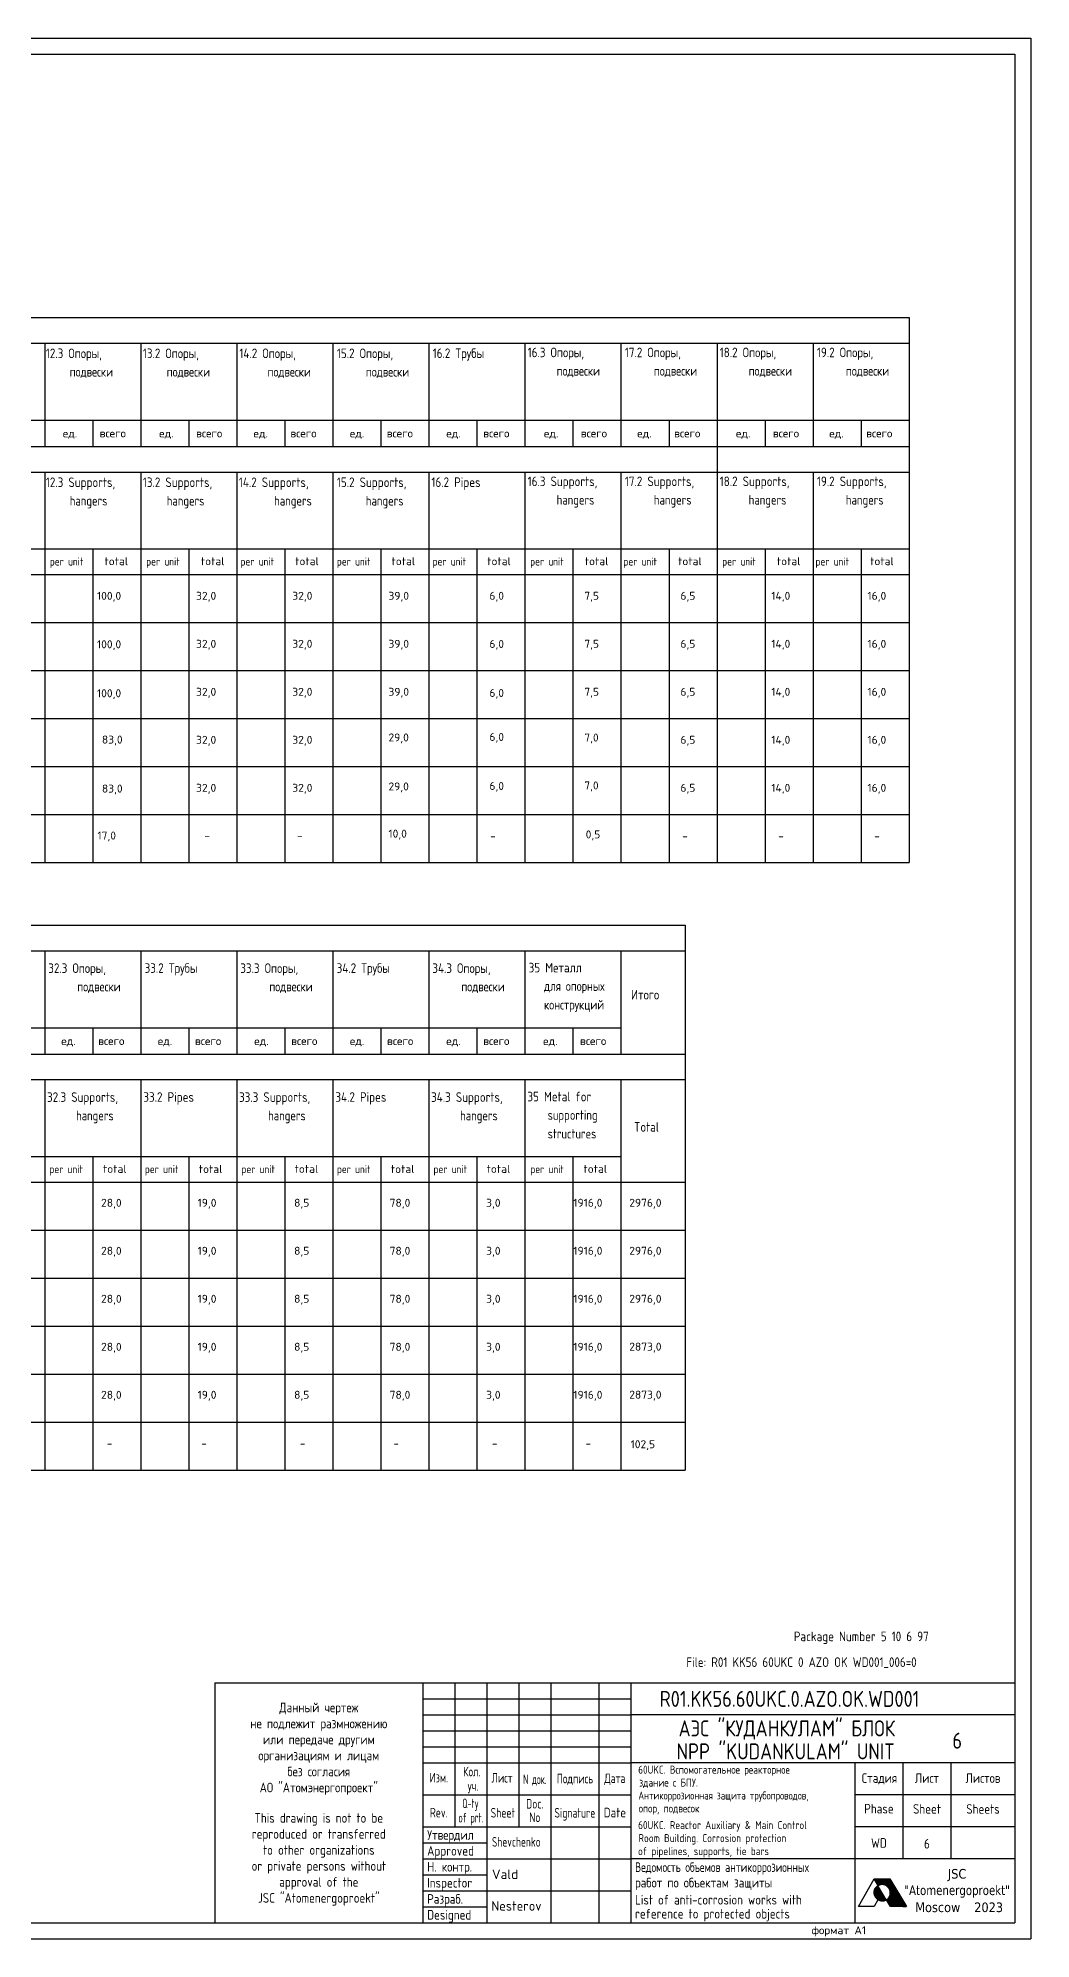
# Model space of a CAD drawing. Header units: millimetres. Extents: x 5386 to 6227, y 32 to 626.
# Drawn here: x 5916 to 6227, y 32 to 626 of the extents above; entities that cross this region are included whole.
import ezdxf
from ezdxf.enums import TextEntityAlignment as Align

# ---------------------------------------------------------------- set-up
doc = ezdxf.new("R2010")
doc.units = ezdxf.units.MM
doc.header["$MEASUREMENT"] = 0
doc.linetypes.add('HIDDEN', pattern=[0.375, 0.25, -0.125])
for name, color, linetype in [('POST', 7, 'Continuous'), ('TITUL', 7, 'Continuous'), ('YELLOW', 2, 'Continuous'), ('ОСНОВНОЙ', 3, 'Continuous'), ('ТОНКИЙ', 7, 'Continuous')]:
    doc.layers.add(name, color=color, linetype=linetype)
doc.layers.add('Текст', color=7, linetype='Continuous', lineweight=25)
doc.styles.add('Company', font='tahoma.ttf', dxfattribs={"width": 0.8})
doc.styles.add('ROMANS', font='romans.shx', dxfattribs={"width": 0.8})
pattern_1 = [(45, (-6.199101, -8.099018), (-0.008838835, 0.008838835), [])]

# ---------------------------------------------------------------- blocks, each defined once
blk = doc.blocks.new('logotype')
at = {"linetype": 'Continuous'}
h = blk.add_hatch(dxfattribs=at)
h.set_pattern_fill('ANSI31', color=256, scale=0.1, style=0)
h.set_pattern_definition(pattern_1)
h.paths.add_polyline_path([(-1.31, 2.22), (-1.37, 2.18), (-1.44, 2.14), (-1.5, 2.09), (-1.56, 2.05), (-1.62, 2), (-1.68, 1.95), (-1.73, 1.9), (-1.79, 1.86), (-1.84, 1.81), (-1.89, 1.76), (-1.94, 1.71), (-1.99, 1.66), (-2.03, 1.61), (-2.07, 1.56), (-2.12, 1.5), (-2.16, 1.45), (-2.19, 1.4), (-2.23, 1.34), (-2.26, 1.29), (-2.3, 1.24), (-2.33, 1.18), (-2.36, 1.13), (-2.39, 1.07), (-2.41, 1.01), (-2.44, 0.96), (-2.46, 0.9), (-2.48, 0.85), (-2.5, 0.79), (-2.52, 0.73), (-2.54, 0.67), (-2.56, 0.62), (-2.57, 0.56), (-2.58, 0.5), (-2.6, 0.44), (-2.61, 0.39), (-2.61, 0.33), (-2.62, 0.27), (-2.63, 0.21), (-2.63, 0.15), (-2.63, 0.1), (-2.64, 0.04), (-2.64, -0.02), (-2.63, -0.08), (-2.63, -0.13), (-2.63, -0.19), (-2.62, -0.25), (-2.62, -0.31), (-2.61, -0.36), (-2.6, -0.42), (-2.59, -0.48), (-2.58, -0.53), (-2.56, -0.59), (-2.55, -0.65), (-2.54, -0.7), (-2.52, -0.76), (-2.5, -0.81), (-2.48, -0.86), (-2.46, -0.92), (-2.44, -0.97), (-2.42, -1.03), (-2.4, -1.08), (-2.37, -1.13), (-2.35, -1.18), (-2.32, -1.23), (-2.29, -1.28), (-2.26, -1.33), (-2.24, -1.38), (-2.2, -1.43), (-2.17, -1.48), (-2.14, -1.53), (-2.11, -1.57), (-2.07, -1.62), (-2.04, -1.66), (-2, -1.71), (-1.96, -1.75), (-1.93, -1.79), (-1.89, -1.84), (-1.85, -1.88), (-1.81, -1.92), (-1.76, -1.96), (-1.72, -2), (-1.68, -2.03), (-1.63, -2.07), (-1.59, -2.11), (-1.54, -2.14), (-1.5, -2.18), (-1.45, -2.21), (-1.4, -2.24), (-1.35, -2.27), (-1.3, -2.3), (-1.25, -2.33), (-1.2, -2.36), (-1.15, -2.38), (-1.1, -2.41), (-1.04, -2.43), (-0.99, -2.45), (-0.94, -2.48), (-0.88, -2.5), (-0.83, -2.51), (-0.77, -2.53), (-0.71, -2.55), (-0.66, -2.56), (-0.6, -2.58), (-0.54, -2.59), (-0.48, -2.6), (-0.42, -2.61), (-0.36, -2.62), (-0.3, -2.62), (-0.24, -2.63), (-0.18, -2.63), (-0.12, -2.63), (-0.06, -2.63), (0, -2.63), (0.07, -2.63), (0.13, -2.62), (0.19, -2.62), (0.26, -2.61), (0.32, -2.6), (0.39, -2.59), (0.45, -2.58), (0.52, -2.56), (0.58, -2.54), (0.65, -2.53), (0.71, -2.51), (0.78, -2.48), (0.84, -2.46), (0.91, -2.43), (0.98, -2.41), (1.05, -2.38), (1.11, -2.35), (1.18, -2.31), (1.25, -2.28), (1.32, -2.24), (1.31, -2.22), (1.31, -2.22)])
h = blk.add_hatch(dxfattribs=at)
h.set_pattern_fill('ANSI31', color=256, scale=0.1, style=0)
h.set_pattern_definition(pattern_1)
edge = h.paths.add_edge_path()
edge.add_line((2.35, 4.34), (-2.55, 4.34))
edge.add_line((-2.55, 4.34), (-1.3, 2.21))
edge.add_line((-1.3, 2.21), (-1.23, 2.25))
edge.add_line((-1.23, 2.25), (-1.15, 2.28))
edge.add_line((-1.15, 2.28), (-1.08, 2.31))
edge.add_line((-1.08, 2.31), (-1.01, 2.34))
edge.add_line((-1.01, 2.34), (-0.94, 2.37))
edge.add_line((-0.94, 2.37), (-0.86, 2.39))
edge.add_line((-0.86, 2.39), (-0.79, 2.42))
edge.add_line((-0.79, 2.42), (-0.72, 2.44))
edge.add_line((-0.72, 2.44), (-0.65, 2.46))
edge.add_line((-0.65, 2.46), (-0.58, 2.48))
edge.add_line((-0.58, 2.48), (-0.51, 2.49))
edge.add_line((-0.51, 2.49), (-0.44, 2.5))
edge.add_line((-0.44, 2.5), (-0.37, 2.51))
edge.add_line((-0.37, 2.51), (-0.31, 2.52))
edge.add_line((-0.31, 2.52), (-0.24, 2.53))
edge.add_line((-0.24, 2.53), (-0.17, 2.54))
edge.add_line((-0.17, 2.54), (-0.11, 2.54))
edge.add_line((-0.11, 2.54), (-0.04, 2.54))
edge.add_line((-0.04, 2.54), (0.03, 2.54))
edge.add_line((0.03, 2.54), (0.09, 2.54))
edge.add_line((0.09, 2.54), (0.15, 2.54))
edge.add_line((0.15, 2.54), (0.22, 2.54))
edge.add_line((0.22, 2.54), (0.28, 2.53))
edge.add_line((0.28, 2.53), (0.34, 2.52))
edge.add_line((0.34, 2.52), (0.4, 2.51))
edge.add_line((0.4, 2.51), (0.47, 2.5))
edge.add_line((0.47, 2.5), (0.53, 2.49))
edge.add_line((0.53, 2.49), (0.59, 2.48))
edge.add_line((0.59, 2.48), (0.64, 2.46))
edge.add_line((0.64, 2.46), (0.7, 2.44))
edge.add_line((0.7, 2.44), (0.76, 2.42))
edge.add_line((0.76, 2.42), (0.82, 2.41))
edge.add_line((0.82, 2.41), (0.87, 2.38))
edge.add_line((0.87, 2.38), (0.93, 2.36))
edge.add_line((0.93, 2.36), (0.98, 2.34))
edge.add_line((0.98, 2.34), (1.04, 2.31))
edge.add_line((1.04, 2.31), (1.09, 2.29))
edge.add_line((1.09, 2.29), (1.14, 2.26))
edge.add_line((1.14, 2.26), (1.2, 2.23))
edge.add_line((1.2, 2.23), (1.25, 2.2))
edge.add_line((1.25, 2.2), (1.3, 2.17))
edge.add_line((1.3, 2.17), (1.35, 2.14))
edge.add_line((1.35, 2.14), (1.39, 2.1))
edge.add_line((1.39, 2.1), (1.44, 2.07))
edge.add_line((1.44, 2.07), (1.49, 2.03))
edge.add_line((1.49, 2.03), (1.53, 1.99))
edge.add_line((1.53, 1.99), (1.58, 1.96))
edge.add_line((1.58, 1.96), (1.62, 1.92))
edge.add_line((1.62, 1.92), (1.67, 1.88))
edge.add_line((1.67, 1.88), (1.71, 1.84))
edge.add_line((1.71, 1.84), (1.75, 1.79))
edge.add_line((1.75, 1.79), (1.79, 1.75))
edge.add_line((1.79, 1.75), (1.83, 1.71))
edge.add_line((1.83, 1.71), (1.87, 1.66))
edge.add_line((1.87, 1.66), (1.91, 1.62))
edge.add_line((1.91, 1.62), (1.94, 1.57))
edge.add_line((1.94, 1.57), (1.98, 1.52))
edge.add_line((1.98, 1.52), (2.01, 1.48))
edge.add_line((2.01, 1.48), (2.05, 1.43))
edge.add_line((2.05, 1.43), (2.08, 1.38))
edge.add_line((2.08, 1.38), (2.11, 1.33))
edge.add_line((2.11, 1.33), (2.14, 1.28))
edge.add_line((2.14, 1.28), (2.17, 1.23))
edge.add_line((2.17, 1.23), (2.2, 1.18))
edge.add_line((2.2, 1.18), (2.23, 1.12))
edge.add_line((2.23, 1.12), (2.25, 1.07))
edge.add_line((2.25, 1.07), (2.28, 1.02))
edge.add_line((2.28, 1.02), (2.3, 0.96))
edge.add_line((2.3, 0.96), (2.32, 0.91))
edge.add_line((2.32, 0.91), (2.35, 0.85))
edge.add_line((2.35, 0.85), (2.37, 0.8))
edge.add_line((2.37, 0.8), (2.38, 0.74))
edge.add_line((2.38, 0.74), (2.4, 0.69))
edge.add_line((2.4, 0.69), (2.42, 0.63))
edge.add_line((2.42, 0.63), (2.44, 0.57))
edge.add_line((2.44, 0.57), (2.45, 0.52))
edge.add_line((2.45, 0.52), (2.46, 0.46))
edge.add_line((2.46, 0.46), (2.47, 0.4))
edge.add_line((2.47, 0.4), (2.49, 0.34))
edge.add_line((2.49, 0.34), (2.49, 0.29))
edge.add_line((2.49, 0.29), (2.5, 0.23))
edge.add_line((2.5, 0.23), (2.51, 0.17))
edge.add_line((2.51, 0.17), (2.52, 0.11))
edge.add_line((2.52, 0.11), (2.52, 0.05))
edge.add_line((2.52, 0.05), (2.52, -0.01))
edge.add_line((2.52, -0.01), (2.52, -0.07))
edge.add_line((2.52, -0.07), (2.52, -0.13))
edge.add_line((2.52, -0.13), (2.52, -0.18))
edge.add_line((2.52, -0.18), (2.52, -0.24))
edge.add_line((2.52, -0.24), (2.52, -0.3))
edge.add_line((2.52, -0.3), (2.51, -0.36))
edge.add_line((2.51, -0.36), (2.51, -0.42))
edge.add_line((2.51, -0.42), (2.5, -0.48))
edge.add_line((2.5, -0.48), (2.49, -0.54))
edge.add_line((2.49, -0.54), (2.48, -0.59))
edge.add_line((2.48, -0.59), (2.47, -0.65))
edge.add_line((2.47, -0.65), (2.45, -0.71))
edge.add_line((2.45, -0.71), (2.44, -0.77))
edge.add_line((2.44, -0.77), (2.42, -0.83))
edge.add_line((2.42, -0.83), (2.4, -0.88))
edge.add_line((2.4, -0.88), (2.38, -0.94))
edge.add_line((2.38, -0.94), (2.36, -1))
edge.add_line((2.36, -1), (2.34, -1.05))
edge.add_line((2.34, -1.05), (2.31, -1.11))
edge.add_line((2.31, -1.11), (2.29, -1.16))
edge.add_line((2.29, -1.16), (2.26, -1.22))
edge.add_line((2.26, -1.22), (2.23, -1.27))
edge.add_line((2.23, -1.27), (2.2, -1.33))
edge.add_line((2.2, -1.33), (2.17, -1.38))
edge.add_line((2.17, -1.38), (2.14, -1.43))
edge.add_line((2.14, -1.43), (2.1, -1.48))
edge.add_line((2.1, -1.48), (2.06, -1.54))
edge.add_line((2.06, -1.54), (2.02, -1.59))
edge.add_line((2.02, -1.59), (1.98, -1.64))
edge.add_line((1.98, -1.64), (1.94, -1.69))
edge.add_line((1.94, -1.69), (1.9, -1.74))
edge.add_line((1.9, -1.74), (1.85, -1.78))
edge.add_line((1.85, -1.78), (1.81, -1.83))
edge.add_line((1.81, -1.83), (1.76, -1.88))
edge.add_line((1.76, -1.88), (1.71, -1.92))
edge.add_line((1.71, -1.92), (1.66, -1.97))
edge.add_line((1.66, -1.97), (1.6, -2.01))
edge.add_line((1.6, -2.01), (1.55, -2.06))
edge.add_line((1.55, -2.06), (1.49, -2.1))
edge.add_line((1.49, -2.1), (1.43, -2.14))
edge.add_line((1.43, -2.14), (1.37, -2.18))
edge.add_line((1.37, -2.18), (1.31, -2.22))
edge.add_line((1.31, -2.22), (1.32, -2.24))
edge.add_line((1.32, -2.24), (2.56, -4.36))
edge.add_line((2.56, -4.36), (7.53, -4.36))
edge.add_line((7.53, -4.36), (2.35, 4.34))
at = {"color": 7, "linetype": 'Continuous'}
for p, q in [((-7.47, -4.36), (-2.51, 4.32)), ((-2.53, -4.36), (-7.47, -4.36)), ((-1.36, -2.27), (-2.53, -4.36)), ((1.32, -2.24), (1.32, -2.24))]:
    blk.add_line(p, q, dxfattribs=at)
at = {"linetype": 'Continuous'}
for p, q in [((-2.55, 4.34), (2.35, 4.34)), ((-1.3, 2.21), (-2.55, 4.34)), ((-1.23, 2.25), (-1.3, 2.21)), ((-1.15, 2.28), (-1.23, 2.25)), ((-1.08, 2.31), (-1.15, 2.28)), ((-1.01, 2.34), (-1.08, 2.31)), ((-0.94, 2.37), (-1.01, 2.34)), ((-0.86, 2.39), (-0.94, 2.37)), ((-0.79, 2.42), (-0.86, 2.39)), ((-0.72, 2.44), (-0.79, 2.42)), ((-0.65, 2.46), (-0.72, 2.44)), ((-0.58, 2.48), (-0.65, 2.46)), ((-0.51, 2.49), (-0.58, 2.48)), ((-0.44, 2.5), (-0.51, 2.49)), ((-0.37, 2.51), (-0.44, 2.5)), ((-0.31, 2.52), (-0.37, 2.51)), ((-0.24, 2.53), (-0.31, 2.52)), ((-0.17, 2.54), (-0.24, 2.53)), ((-0.11, 2.54), (-0.17, 2.54)), ((-0.04, 2.54), (-0.11, 2.54)), ((0.03, 2.54), (-0.04, 2.54)), ((0.09, 2.54), (0.03, 2.54)), ((0.15, 2.54), (0.09, 2.54)), ((0.22, 2.54), (0.15, 2.54)), ((0.28, 2.53), (0.22, 2.54)), ((0.34, 2.52), (0.28, 2.53)), ((0.4, 2.51), (0.34, 2.52)), ((0.47, 2.5), (0.4, 2.51)), ((0.53, 2.49), (0.47, 2.5)), ((0.59, 2.48), (0.53, 2.49)), ((0.64, 2.46), (0.59, 2.48)), ((0.7, 2.44), (0.64, 2.46)), ((0.76, 2.42), (0.7, 2.44)), ((0.82, 2.41), (0.76, 2.42)), ((0.87, 2.38), (0.82, 2.41)), ((0.93, 2.36), (0.87, 2.38)), ((0.98, 2.34), (0.93, 2.36)), ((1.04, 2.31), (0.98, 2.34)), ((1.09, 2.29), (1.04, 2.31)), ((1.14, 2.26), (1.09, 2.29)), ((1.2, 2.23), (1.14, 2.26)), ((1.25, 2.2), (1.2, 2.23)), ((1.3, 2.17), (1.25, 2.2)), ((1.35, 2.14), (1.3, 2.17)), ((1.39, 2.1), (1.35, 2.14)), ((1.44, 2.07), (1.39, 2.1)), ((1.49, 2.03), (1.44, 2.07)), ((1.53, 1.99), (1.49, 2.03)), ((1.58, 1.96), (1.53, 1.99)), ((1.62, 1.92), (1.58, 1.96)), ((1.67, 1.88), (1.62, 1.92)), ((1.71, 1.84), (1.67, 1.88)), ((1.75, 1.79), (1.71, 1.84)), ((1.79, 1.75), (1.75, 1.79)), ((1.83, 1.71), (1.79, 1.75)), ((1.87, 1.66), (1.83, 1.71)), ((1.91, 1.62), (1.87, 1.66)), ((1.94, 1.57), (1.91, 1.62)), ((1.98, 1.52), (1.94, 1.57)), ((2.01, 1.48), (1.98, 1.52)), ((2.05, 1.43), (2.01, 1.48)), ((2.08, 1.38), (2.05, 1.43)), ((2.11, 1.33), (2.08, 1.38)), ((2.14, 1.28), (2.11, 1.33)), ((2.17, 1.23), (2.14, 1.28)), ((2.2, 1.18), (2.17, 1.23)), ((2.23, 1.12), (2.2, 1.18)), ((2.25, 1.07), (2.23, 1.12)), ((2.28, 1.02), (2.25, 1.07)), ((2.3, 0.96), (2.28, 1.02)), ((2.32, 0.91), (2.3, 0.96)), ((2.35, 0.85), (2.32, 0.91)), ((2.35, 4.34), (7.53, -4.36)), ((2.37, 0.8), (2.35, 0.85)), ((2.38, 0.74), (2.37, 0.8)), ((2.4, 0.69), (2.38, 0.74)), ((2.42, 0.63), (2.4, 0.69)), ((2.44, 0.57), (2.42, 0.63)), ((2.45, 0.52), (2.44, 0.57)), ((2.46, 0.46), (2.45, 0.52)), ((2.47, 0.4), (2.46, 0.46)), ((2.49, 0.34), (2.47, 0.4)), ((2.49, 0.29), (2.49, 0.34)), ((2.5, 0.23), (2.49, 0.29)), ((2.51, 0.17), (2.5, 0.23)), ((2.52, 0.11), (2.51, 0.17)), ((2.52, 0.05), (2.52, 0.11)), ((2.52, -0.01), (2.52, 0.05)), ((1.31, -2.22), (1.37, -2.18)), ((2.56, -4.36), (1.31, -2.22)), ((1.37, -2.18), (1.43, -2.14)), ((1.43, -2.14), (1.49, -2.1)), ((1.49, -2.1), (1.55, -2.06)), ((1.55, -2.06), (1.6, -2.01)), ((1.6, -2.01), (1.66, -1.97)), ((1.66, -1.97), (1.71, -1.92)), ((1.71, -1.92), (1.76, -1.88)), ((1.76, -1.88), (1.81, -1.83)), ((1.81, -1.83), (1.85, -1.78)), ((1.85, -1.78), (1.9, -1.74)), ((1.9, -1.74), (1.94, -1.69)), ((1.94, -1.69), (1.98, -1.64)), ((1.98, -1.64), (2.02, -1.59)), ((2.02, -1.59), (2.06, -1.54)), ((2.06, -1.54), (2.1, -1.48)), ((2.1, -1.48), (2.14, -1.43)), ((2.14, -1.43), (2.17, -1.38)), ((2.17, -1.38), (2.2, -1.33)), ((2.2, -1.33), (2.23, -1.27)), ((2.23, -1.27), (2.26, -1.22)), ((2.26, -1.22), (2.29, -1.16)), ((2.29, -1.16), (2.31, -1.11)), ((2.31, -1.11), (2.34, -1.05)), ((2.34, -1.05), (2.36, -1)), ((2.36, -1), (2.38, -0.94)), ((2.38, -0.94), (2.4, -0.88)), ((2.4, -0.88), (2.42, -0.83)), ((2.42, -0.83), (2.44, -0.77)), ((2.44, -0.77), (2.45, -0.71)), ((2.45, -0.71), (2.47, -0.65)), ((2.47, -0.65), (2.48, -0.59)), ((2.48, -0.59), (2.49, -0.54)), ((2.49, -0.54), (2.5, -0.48)), ((2.5, -0.48), (2.51, -0.42)), ((2.51, -0.36), (2.52, -0.3)), ((2.51, -0.42), (2.51, -0.36)), ((2.52, -0.07), (2.52, -0.01)), ((2.52, -0.13), (2.52, -0.07)), ((2.52, -0.18), (2.52, -0.13)), ((2.52, -0.24), (2.52, -0.18)), ((2.52, -0.3), (2.52, -0.24)), ((7.53, -4.36), (2.56, -4.36))]:
    blk.add_line(p, q, dxfattribs=at)

msp = doc.modelspace()

# ---------------------------------------------------------------- linework, layer by layer
at = {"layer": 'TITUL'}
for p, q in [((5385.64, 626.38), (6226.64, 626.38)), ((6226.64, 626.38), (6226.64, 32.38)), ((6036.64, 107.38), (6101.64, 107.38)), ((6036.64, 102.38), (6101.64, 102.38)), ((6036.64, 97.38), (6101.64, 97.38)), ((6036.64, 92.38), (6101.64, 92.38)), ((6036.64, 77.38), (6101.64, 77.38)), ((6036.64, 62.38), (6056.64, 62.38)), ((6036.64, 52.38), (6056.64, 52.38)), ((6036.64, 42.38), (6056.64, 42.38)), ((5385.64, 32.38), (6226.64, 32.38))]:
    msp.add_line(p, q, dxfattribs=at)
at = {"layer": 'TITUL', "color": 1}
for p, q in [((5405.64, 621.38), (6221.64, 621.38)), ((6221.64, 621.38), (6221.64, 37.38)), ((5971.64, 112.38), (5971.64, 37.38)), ((6036.64, 112.38), (6036.64, 37.38)), ((6046.64, 112.38), (6046.64, 67.38)), ((6056.64, 112.38), (6056.64, 37.38)), ((6066.64, 112.38), (6066.64, 67.38)), ((6076.64, 112.38), (6076.64, 37.38)), ((6091.64, 112.38), (6091.64, 37.38)), ((6221.64, 102.38), (6101.64, 102.38)), ((6221.64, 87.38), (6101.64, 87.38)), ((6171.64, 87.38), (6171.64, 37.38)), ((6186.64, 87.38), (6186.64, 57.38)), ((6201.64, 87.38), (6201.64, 57.38)), ((6221.64, 77.38), (6171.64, 77.38)), ((6221.64, 67.38), (6171.64, 67.38)), ((6221.64, 57.38), (6101.64, 57.38)), ((5405.64, 37.38), (6221.64, 37.38))]:
    msp.add_line(p, q, dxfattribs=at)
at = {"layer": 'TITUL', "color": 1, "linetype": 'Continuous'}
for p, q in [((5971.64, 112.38), (6221.64, 112.38)), ((6101.64, 112.38), (6101.64, 37.38)), ((6036.64, 87.38), (6101.64, 87.38)), ((6036.64, 67.38), (6101.64, 67.38)), ((6036.64, 57.38), (6101.64, 57.38)), ((6036.64, 47.38), (6101.64, 47.38))]:
    msp.add_line(p, q, dxfattribs=at)
at = {"layer": 'ОСНОВНОЙ'}
for p, q in [((5438.55, 539), (6188.55, 539)), ((6188.55, 539), (6188.55, 498.76)), ((5558.55, 531), (6188.55, 531)), ((5918.55, 531), (5918.55, 498.76)), ((5948.55, 531), (5948.55, 498.76)), ((5978.55, 531), (5978.55, 498.76)), ((6008.55, 531), (6008.55, 498.76)), ((6038.55, 531), (6038.55, 498.76)), ((6068.55, 531), (6068.55, 498.76)), ((6098.55, 531), (6098.55, 498.76)), ((6128.55, 531), (6128.55, 368.76)), ((6158.55, 531), (6158.55, 498.76)), ((6188.55, 531), (6188.55, 498.76)), ((5558.55, 507), (6188.55, 507)), ((6053.55, 507), (6053.55, 498.76)), ((6083.55, 507), (6083.55, 498.76)), ((6113.55, 507), (6113.55, 498.76)), ((6143.55, 507), (6143.55, 498.76)), ((6173.55, 507), (6173.55, 498.76)), ((6188.55, 498.76), (6188.55, 368.76)), ((5558.55, 490.76), (6188.55, 490.76)), ((5918.55, 490.76), (5918.55, 368.76)), ((5948.55, 490.76), (5948.55, 368.76)), ((5978.55, 490.76), (5978.55, 368.76)), ((6008.55, 490.76), (6008.55, 368.76)), ((6038.55, 490.76), (6038.55, 368.76)), ((6068.55, 490.76), (6068.55, 368.76)), ((6098.55, 490.76), (6098.55, 368.76)), ((6158.55, 490.76), (6158.55, 368.76)), ((5558.55, 466.76), (6188.55, 466.76)), ((5933.55, 466.76), (5933.55, 368.76)), ((5963.55, 466.76), (5963.55, 368.76)), ((5993.55, 466.76), (5993.55, 368.76)), ((6023.55, 466.76), (6023.55, 368.76)), ((6053.55, 466.76), (6053.55, 368.76)), ((6083.55, 466.76), (6083.55, 368.76)), ((6113.55, 466.76), (6113.55, 368.76)), ((6143.55, 466.76), (6143.55, 368.76)), ((6173.55, 466.76), (6173.55, 368.76)), ((5438.55, 458.76), (6188.55, 458.76)), ((5438.55, 368.76), (6188.55, 368.76)), ((5438.55, 349.12), (6118.55, 349.12)), ((6118.55, 349.12), (6118.55, 178.89)), ((5558.55, 341.12), (6118.55, 341.12)), ((5918.55, 341.12), (5918.55, 308.89)), ((5948.55, 341.12), (5948.55, 308.89)), ((5978.55, 341.12), (5978.55, 308.89)), ((6008.55, 341.12), (6008.55, 308.89)), ((6038.55, 341.12), (6038.55, 308.89)), ((6068.55, 341.12), (6068.55, 308.89)), ((6098.55, 341.12), (6098.55, 308.89)), ((5798.55, 317.12), (5918.55, 317.12)), ((5918.55, 317.12), (6098.55, 317.12)), ((5933.55, 317.12), (5933.55, 308.89)), ((5963.55, 317.12), (5963.55, 308.89)), ((5993.55, 317.12), (5993.55, 308.89)), ((6023.55, 317.12), (6023.55, 308.89)), ((6053.55, 317.12), (6053.55, 308.89)), ((6083.55, 317.12), (6083.55, 308.89)), ((5558.55, 300.89), (6118.55, 300.89)), ((5918.55, 300.89), (5918.55, 178.89)), ((5948.55, 300.89), (5948.55, 178.89)), ((5978.55, 300.89), (5978.55, 178.89)), ((6008.55, 300.89), (6008.55, 178.89)), ((6038.55, 300.89), (6038.55, 178.89)), ((6068.55, 300.89), (6068.55, 178.89)), ((6098.55, 300.89), (6098.55, 178.89)), ((5798.55, 276.89), (5918.55, 276.89)), ((5918.55, 276.89), (6098.55, 276.89)), ((5933.55, 276.89), (5933.55, 178.89)), ((5963.55, 276.89), (5963.55, 178.89)), ((5993.55, 276.89), (5993.55, 178.89)), ((6023.55, 276.89), (6023.55, 178.89)), ((6053.55, 276.89), (6053.55, 178.89)), ((6083.55, 276.89), (6083.55, 178.89)), ((5438.55, 268.89), (6118.55, 268.89)), ((5438.55, 178.89), (6118.55, 178.89))]:
    msp.add_line(p, q, dxfattribs=at)
at = {"layer": 'ОСНОВНОЙ', "color": 2}
for p, q in [((5933.55, 507), (5933.55, 498.76)), ((5963.55, 507), (5963.55, 498.76)), ((5993.55, 507), (5993.55, 498.76)), ((6023.55, 507), (6023.55, 498.76))]:
    msp.add_line(p, q, dxfattribs=at)
at = {"layer": 'ТОНКИЙ'}
for p, q in [((5438.55, 498.76), (6188.55, 498.76)), ((5438.55, 443.76), (6188.55, 443.76)), ((5438.55, 428.76), (6188.55, 428.76)), ((5438.55, 413.76), (6188.55, 413.76)), ((5438.55, 398.76), (6188.55, 398.76)), ((5438.55, 383.76), (6188.55, 383.76)), ((5438.55, 308.89), (6118.55, 308.89)), ((5438.55, 253.89), (6118.55, 253.89)), ((5438.55, 238.89), (6118.55, 238.89)), ((5438.55, 223.89), (6118.55, 223.89)), ((5438.55, 208.89), (6118.55, 208.89)), ((5438.55, 193.89), (6118.55, 193.89))]:
    msp.add_line(p, q, dxfattribs=at)

# ---------------------------------------------------------------- block references
at = {"layer": 'TITUL'}
msp.add_blockref('logotype', (6180.18, 46.84), dxfattribs=at)

# ---------------------------------------------------------------- texts
at = {"color": 1, "linetype": 'Continuous', "ltscale": 15, "style": 'ROMANS', "width": 0.8}
msp.add_text('R01.KK56.60UKC.0.AZO.OK.WD001', height=5, dxfattribs=at).set_placement((6110.64, 104.9))
at = {"color": 2, "style": 'ROMANS', "width": 0.8}
for s, p in [('60UKC. Вспомогательное реакторное ', (6103.93, 84.03)), ('60UKC. Reactor Auxiliary & Main Control ', (6103.91, 66.71))]:
    msp.add_text(s, height=2.5, dxfattribs=at).set_placement(p)
at = {"color": 2, "linetype": 'Continuous', "ltscale": 15, "style": 'ROMANS'}
for s, height, width, p in [('Антикоррозионная защита трубопроводов, ', 2.5, 0.7654, (6103.98, 75.96)), ('здание с БПУ.', 2.5, 0.8, (6104.23, 79.99)), ('опор, подвесок', 2.5, 0.8, (6104.08, 71.93)), ('Shevchenko', 3, 0.68, (6058.23, 61.23)), ('of pipelines, supports, tie bars', 2.5, 0.8, (6103.86, 58.57)), ('Room Building. Corrosion protection ', 2.5, 0.8, (6104.01, 62.65)), ('Vald', 3, 0.960599, (6058.23, 51.09)), ('Ведомость объемов антикоррозионных ', 3, 0.719753, (6102.95, 53.32)), ('работ по объектам защиты', 3, 0.8, (6102.95, 48.47)), ('Nesterov', 3, 0.910487, (6058.06, 41.21)), ('reference to protected objects', 3, 0.8, (6102.95, 38.76)), ('List of anti-corrosion works with', 3, 0.8, (6102.95, 43.13))]:
    msp.add_text(s, height=height, dxfattribs=dict(at, width=width)).set_placement(p)
at = {"layer": 'POST', "color": 2, "style": 'ROMANS', "width": 0.8}
msp.add_text('Package Number 5 10 6 97 ', height=3, dxfattribs=at).set_placement((6152.56, 125.43))
at = {"layer": 'TITUL', "color": 2, "style": 'ROMANS', "width": 0.8}
msp.add_text('File: R01 KK56 60UKC 0 AZO OK WD001_006=0', height=3, dxfattribs=at).set_placement((6118.97, 117.38))
for s, p in [('Данный чертеж', (6004.14, 103.21)), ('не подлежит размножению', (6004.14, 98.21)), ('или передаче другим', (6004.14, 93.21)), ('организациям и лицам', (6004.14, 88.21)), ('без согласия', (6004.14, 83.21)), ('Стадия', (6179.31, 81.16)), ('Лист', (6194.14, 81.16)), ('Листов', (6211.64, 81.16)), ('АО "Атомэнергопроект"', (6004.14, 78.21)), ('This drawing is not to be', (6004.14, 68.7)), ('Phase', (6179.14, 71.59)), ('Sheet', (6194.14, 71.51)), ('Sheets', (6211.64, 71.5)), ('reproduced or transferred', (6004.14, 63.7)), ('to other organizations', (6004.14, 58.7)), ('or private persons without', (6004.14, 53.7)), ('approval of the', (6004.14, 48.7)), ('JSC "Atomenergoproekt"', (6004.14, 43.7))]:
    msp.add_text(s, height=3, dxfattribs=at).set_placement(p, align=Align.CENTER)
at = {"layer": 'TITUL', "color": 1, "style": 'ROMANS', "width": 0.8}
for s, p in [('АЭС "КУДАНКУЛАМ" БЛОК ', (6116.55, 95.69)), ('NPP "KUDANKULAM" UNIT', (6115.91, 88.5))]:
    msp.add_text(s, height=5, dxfattribs=at).set_placement(p)
at = {"layer": 'TITUL', "color": 2, "linetype": 'HIDDEN', "style": 'ROMANS'}
for s, width, p in [('Изм.', 0.7, (6041.64, 82.79)), ('Кол. ', 0.7, (6052.62, 84.69)), ('Лист', 0.7, (6061.4, 82.74)), ('N док.', 0.6, (6071.64, 82.05)), ('Подпись', 0.7, (6084.14, 82.27)), ('Дата', 0.7, (6096.64, 82.27)), (' уч.', 0.7, (6051.64, 79.81)), ('Rev.', 0.7, (6041.64, 71.85)), ('of prt.', 0.6, (6051.64, 69.81)), ('Q-ty', 0.6, (6051.52, 74.3)), ('Sheet', 0.7, (6061.64, 71.82)), ('Doc.', 0.7, (6071.64, 74.63)), ('No', 0.7, (6071.64, 70.4)), ('Signature', 0.7, (6084.14, 71.35)), ('Date', 0.8, (6096.64, 71.87))]:
    msp.add_text(s, height=3, dxfattribs=dict(at, width=width)).set_placement(p, align=Align.MIDDLE)
at = {"layer": 'TITUL', "color": 2, "linetype": 'HIDDEN', "style": 'ROMANS', "width": 0.8}
for s, p in [('Утвердил', (6038, 63.38)), ('Approved', (6038, 58.43)), ('Н. контр.', (6038, 53.43)), ('Inspector', (6038, 48.43)), ('Разраб.', (6038, 43.38)), ('Designed', (6038, 38.43))]:
    msp.add_text(s, height=3, dxfattribs=at).set_placement(p)
at = {"layer": 'TITUL', "color": 2, "linetype": 'Continuous', "ltscale": 5, "style": 'ROMANS', "width": 0.8}
msp.add_text('WD', height=3, dxfattribs=at).set_placement((6179.14, 62.38), align=Align.MIDDLE_CENTER)
at = {"layer": 'TITUL', "color": 1, "style": 'Company'}
msp.add_text('JSC', height=3, dxfattribs=at).set_placement((6203.56, 51.25), align=Align.CENTER)
at = {"layer": 'TITUL', "color": 1, "style": 'Company', "width": 0.9}
msp.add_text('"Atomenergoproekt"', height=3, dxfattribs=at).set_placement((6203.56, 46.1), align=Align.CENTER)
at = {"layer": 'TITUL', "color": 1, "style": 'Company'}
msp.add_text('Moscow', height=3, dxfattribs=at).set_placement((6190.49, 40.78))
at = {"layer": 'TITUL', "style": 'ROMANS'}
msp.add_text('формат А1', height=2.5, dxfattribs=at).set_placement((6158.1, 33.86))
at = {"layer": 'TITUL', "color": 1, "style": 'ROMANS', "width": 0.8, "flags": 12}
msp.add_attdef('6', text='1', height=5, dxfattribs=at).set_placement((6203.61, 91.84), align=Align.CENTER)
at = {"layer": 'TITUL', "color": 2, "style": 'ROMANS', "width": 0.8, "flags": 12}
msp.add_attdef('6', text='1', height=3, dxfattribs=at).set_placement((6194.14, 62.13), align=Align.MIDDLE)
at = {"layer": 'TITUL', "color": 1, "style": 'Company', "flags": 12}
msp.add_attdef('2023', (6208.91, 40.78), '2002', height=3, dxfattribs=at)
at = {"layer": 'YELLOW', "style": 'ROMANS'}
for s, width, p in [(' 12.3 Опоры,', 0.8, (5917.27, 526.35)), (' 13.2 Опоры,', 0.8, (5947.58, 526.35)), ('14.2 Опоры,', 0.8, (5979.34, 526.35)), ('15.2 Опоры,', 0.8, (6009.79, 526.35)), ('16.2 Трубы', 0.8, (6039.72, 526.38)), ('16.3 Опоры,', 0.8, (6069.4, 526.63)), ('17.2 Опоры,', 0.8, (6099.77, 526.63)), ('18.2 Опоры,', 0.8, (6129.4, 526.63)), ('19.2 Опоры,', 0.8, (6159.77, 526.63)), ('подвески  ', 0.767817, (6078.44, 520.87)), ('подвески  ', 0.767817, (6108.81, 520.87)), ('подвески  ', 0.767817, (6138.44, 520.87)), ('подвески  ', 0.767817, (6168.81, 520.87)), ('подвески  ', 0.767817, (5926.31, 520.58)), ('подвески  ', 0.767817, (5956.62, 520.58)), ('подвески  ', 0.767817, (5988.12, 520.58)), ('подвески  ', 0.767817, (6018.83, 520.58)), (' 12.3 Supports,', 0.8, (5917.27, 486.06)), (' 13.2 Supports,', 0.8, (5947.58, 486.06)), ('14.2 Supports,', 0.8, (5979.17, 486.06)), ('15.2 Supports,', 0.8, (6009.79, 486.06)), ('16.2 Pipes', 0.8, (6039.33, 486.09)), ('16.3 Supports,', 0.8, (6069.4, 486.35)), ('17.2 Supports,', 0.8, (6099.77, 486.35)), ('18.2 Supports,', 0.8, (6129.4, 486.35)), ('19.2 Supports,', 0.8, (6159.77, 486.35)), ('hangers  ', 0.767817, (5926.31, 480.29)), ('hangers  ', 0.767817, (5956.62, 480.29)), ('hangers  ', 0.767817, (5990.18, 480.29)), ('hangers  ', 0.767817, (6018.83, 480.29)), ('hangers  ', 0.767817, (6078.44, 480.58)), ('hangers  ', 0.767817, (6108.81, 480.58)), ('hangers  ', 0.767817, (6138.44, 480.58)), ('hangers  ', 0.767817, (6168.81, 480.58)), ('32.3 Опоры,', 0.8, (5919.62, 334.23)), ('33.2 Трубы', 0.8, (5949.72, 334.26)), ('33.3 Опоры,', 0.8, (5979.62, 334.23)), ('34.2 Трубы', 0.8, (6009.72, 334.26)), ('34.3 Опоры,', 0.8, (6039.62, 334.23)), ('35 Металл', 0.8, (6069.71, 334.39)), ('подвески  ', 0.767817, (5928.67, 328.47)), ('подвески  ', 0.767817, (5988.67, 328.47)), ('подвески  ', 0.767817, (6048.67, 328.47)), ('для опорных', 0.767817, (6074.48, 328.63)), ('Итого', 0.8, (6101.7, 325.93)), ('конструкций', 0.767817, (6074.48, 322.8)), ('35 Metal for', 0.8, (6069.32, 294.11)), ('32.3 Supports,', 0.8, (5919.23, 293.95)), ('hangers  ', 0.767817, (5928.28, 288.18)), ('33.2 Pipes', 0.8, (5949.33, 293.97)), ('33.3 Supports,', 0.8, (5979.23, 293.95)), ('hangers  ', 0.767817, (5988.28, 288.18)), ('34.2 Pipes', 0.8, (6009.33, 293.97)), ('34.3 Supports,', 0.8, (6039.23, 293.95)), ('hangers  ', 0.767817, (6048.28, 288.18)), ('supporting', 0.767817, (6075.64, 288.34)), ('structures', 0.767817, (6075.64, 282.51)), ('Total', 0.8, (6102.63, 284.61))]:
    msp.add_text(s, height=3, dxfattribs=dict(at, width=width)).set_placement(p)
at = {"layer": 'Текст', "color": 2, "style": 'ROMANS'}
for s, p in [('ед.', (5924.14, 501.56)), ('всего', (5935.67, 501.6)), ('ед.', (5954.25, 501.56)), ('всего', (5965.78, 501.6)), ('ед.', (5983.72, 501.56)), ('всего', (5995.25, 501.6)), ('ед.', (6013.82, 501.56)), ('всего', (6025.35, 501.6)), ('ед.', (6043.97, 501.56)), ('всего', (6055.5, 501.6)), ('ед.', (6074.46, 501.56)), ('всего', (6085.99, 501.6)), ('ед.', (6103.61, 501.56)), ('всего', (6115.14, 501.6)), ('ед.', (6134.46, 501.56)), ('всего', (6145.99, 501.6)), ('ед.', (6163.61, 501.56)), ('всего', (6175.14, 501.6)), ('total', (5937.17, 461.64)), ('total', (5967.28, 461.64)), ('total', (5996.75, 461.64)), ('total', (6026.85, 461.64)), ('total', (6056.75, 461.64)), ('total', (6087.24, 461.64)), ('total', (6116.38, 461.64)), ('total', (6147.24, 461.64)), ('total', (6176.38, 461.64)), (' 100,0', (5933.18, 450.83)), (' 32,0', (5964.14, 450.83)), (' 32,0', (5994.19, 450.83)), (' 39,0', (6024.24, 450.83)), (' 6,0', (6055.78, 450.83)), (' 7,5', (6085.42, 450.83)), (' 6,5', (6115.46, 450.83)), (' 14,0', (6143.86, 450.83)), (' 16,0', (6173.9, 450.83)), (' 100,0', (5933.18, 435.68)), (' 32,0', (5964.14, 435.83)), (' 32,0', (5994.19, 435.83)), (' 39,0', (6024.24, 435.83)), (' 6,0', (6055.78, 435.8)), (' 7,5', (6085.42, 435.83)), (' 6,5', (6115.46, 435.83)), (' 14,0', (6143.86, 435.83)), (' 16,0', (6173.9, 435.83)), (' 100,0', (5933.18, 420.37)), (' 32,0', (5964.14, 420.83)), (' 32,0', (5994.19, 420.83)), (' 39,0', (6024.24, 420.83)), (' 6,0', (6055.78, 420.49)), (' 7,5', (6085.42, 420.83)), (' 6,5', (6115.46, 420.83)), (' 14,0', (6143.86, 420.83)), (' 16,0', (6173.9, 420.83)), (' 83,0', (5934.71, 405.9)), (' 32,0', (5964.14, 405.83)), (' 32,0', (5994.19, 405.83)), (' 29,0', (6024.24, 406.57)), (' 6,0', (6055.78, 406.74)), (' 7,0', (6085.42, 406.54)), (' 6,5', (6115.46, 405.83)), (' 14,0', (6143.86, 405.83)), (' 16,0', (6173.9, 405.83)), (' 83,0', (5934.71, 390.59)), (' 32,0', (5964.14, 390.83)), (' 32,0', (5994.19, 390.83)), (' 29,0', (6024.24, 391.26)), (' 6,0', (6055.78, 391.43)), (' 7,0', (6085.42, 391.56)), (' 6,5', (6115.46, 390.83)), (' 14,0', (6143.86, 390.83)), (' 16,0', (6173.9, 390.83)), ('  17,0', (5931.66, 375.92)), ('  -', (5965.06, 375.92)), ('  -', (5994.02, 375.92)), (' 10,0', (6024.24, 376.51)), ('  -', (6054.34, 375.77)), (' 0,5', (6085.86, 376.27)), ('  -', (6114.34, 375.77)), ('  -', (6144.34, 375.77)), ('  -', (6174.34, 375.77)), ('ед.', (5923.67, 311.69)), ('всего', (5935.2, 311.73)), ('ед.', (5953.82, 311.7)), ('всего', (5965.45, 311.72)), ('ед.', (5983.96, 311.69)), ('всего', (5995.49, 311.73)), ('ед.', (6013.82, 311.7)), ('всего', (6025.45, 311.72)), ('ед.', (6043.96, 311.69)), ('всего', (6055.49, 311.73)), ('ед.', (6074.22, 311.69)), ('всего', (6085.75, 311.73)), ('total', (5936.7, 271.77)), ('total', (5966.64, 271.72)), ('total', (5996.57, 271.77)), ('total', (6026.64, 271.72)), ('total', (6056.57, 271.77)), ('total', (6086.83, 271.77)), (' 28,0', (5934.46, 261.17)), (' 19,0', (5964.61, 261.17)), (' 8,5', (5994.76, 261.17)), (' 78,0', (6024.61, 261.17)), (' 3,0', (6054.76, 261.17)), (' 1916,0', (6082.01, 261.17)), (' 2976,0', (6099.47, 261.17)), (' 28,0', (5934.46, 246.17)), (' 19,0', (5964.61, 246.17)), (' 8,5', (5994.76, 246.17)), (' 78,0', (6024.61, 246.17)), (' 3,0', (6054.76, 246.17)), (' 1916,0', (6082.01, 246.17)), (' 2976,0', (6099.47, 246.17)), (' 28,0', (5934.46, 231.17)), (' 19,0', (5964.61, 231.17)), (' 8,5', (5994.76, 231.17)), (' 78,0', (6024.61, 231.17)), (' 3,0', (6054.76, 231.17)), (' 1916,0', (6082.01, 231.17)), (' 2976,0', (6099.47, 231.17)), (' 28,0', (5934.46, 216.17)), (' 19,0', (5964.61, 216.17)), (' 8,5', (5994.76, 216.17)), (' 78,0', (6024.61, 216.17)), (' 3,0', (6054.76, 216.17)), (' 1916,0', (6082.01, 216.17)), (' 2873,0', (6099.47, 216.21)), (' 28,0', (5934.46, 201.17)), (' 19,0', (5964.61, 201.17)), (' 8,5', (5994.76, 201.17)), (' 78,0', (6024.61, 201.17)), (' 3,0', (6054.76, 201.17)), (' 1916,0', (6082.01, 201.17)), (' 2873,0', (6099.47, 201.21)), ('   -', (5932.91, 186)), ('   -', (5962.44, 186)), ('   -', (5993.21, 186)), ('   -', (6022.44, 186)), ('   -', (6053.21, 186)), ('   -', (6082.45, 186)), ('  102,5', (6098.24, 185.72))]:
    msp.add_text(s, height=2.5, dxfattribs=at).set_placement(p)
at = {"layer": 'Текст', "color": 2, "style": 'ROMANS', "width": 0.807738}
for p in [(5920.09, 461.55), (5950.19, 461.55), (5979.66, 461.55), (6009.77, 461.55), (6039.67, 461.55), (6070.16, 461.55), (6099.3, 461.55), (6130.16, 461.55), (6159.3, 461.55), (5919.95, 271.68), (5949.78, 271.68), (5979.95, 271.68), (6009.78, 271.68), (6039.95, 271.68), (6070.2, 271.68)]:
    msp.add_text('per unit', height=2.5, dxfattribs=at).set_placement(p)

doc.saveas('drawing.dxf')
